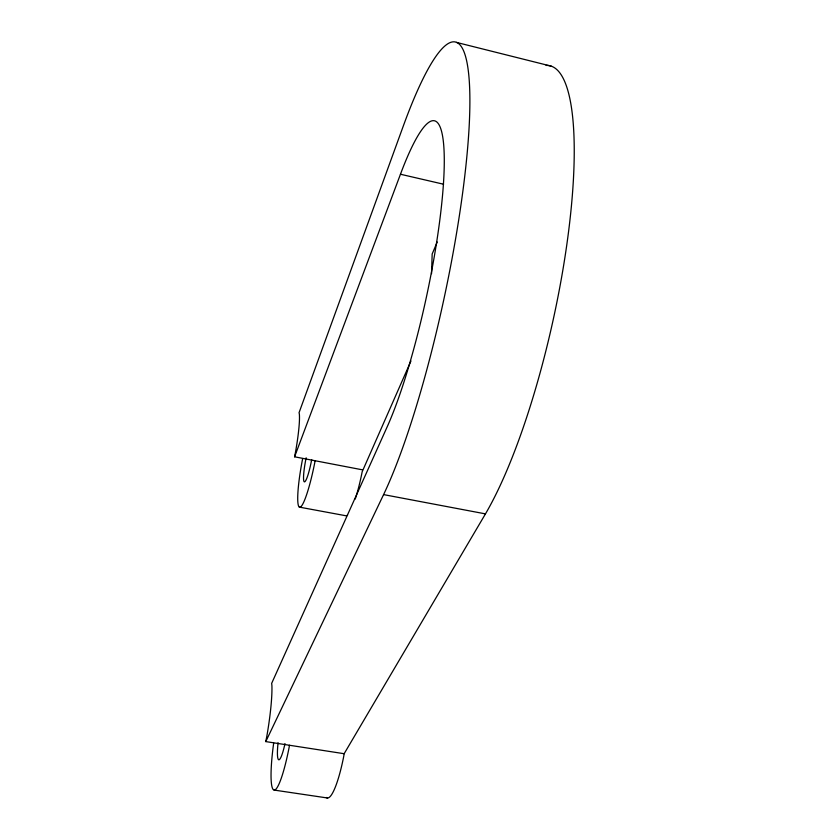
<?xml version="1.0" encoding="UTF-8"?>
<svg xmlns="http://www.w3.org/2000/svg" width="840" height="840" viewBox="0 0 840 840"><rect width="100%" height="100%" fill="white"/><g stroke="black" fill="none" stroke-linecap="round" stroke-linejoin="round"><path stroke-width="1.26" d="M431.55 273.683L432.159 254.016L437.231 242.015M546.074 65.425A249.48 58.359 -77.5 0 1 567.62 238.822A249.48 58.359 -77.5 0 1 485.468 513.881L344.148 753.711L343.791 756.063A55.367 9.986 -81.1 0 1 326.298 797.454M410.959 361.011L362.166 471.786A47.177 7.801 -79.1 0 1 355.257 499.013M289.454 745.259L289.076 747.621A55.745 8.106 -80.7 0 1 273.913 790.03A55.745 8.106 -80.7 0 1 273.672 743.106M315.074 460.73L314.748 462.704A47.46 6.332 -79 0 1 299.555 507.213A47.46 6.332 -79 0 1 302.663 458.535M362.471 469.833L294.588 456.803L295.439 452.456A47.586 5.691 -79 0 0 299.334 413.879L299.04 412.734L402.948 126.998A252.567 42.861 -77.9 0 1 469.193 125.738A252.567 42.861 -77.9 0 1 383.586 494.603L265.776 741.594L344.148 753.711M265.776 741.594L266.763 736.575A55.913 7.298 -80.5 0 0 271.908 685.566L271.667 683.351L387.156 426.878A173.261 29.18 -77.9 0 0 443.804 177.786A173.261 29.18 -77.9 0 0 400.459 174.237L294.588 456.803M274.207 790.083L327.548 798M299.366 507.119L345.366 515.655A47.177 7.801 -79.1 0 0 347.56 515.067M383.586 494.603L485.468 513.881M400.459 174.237L443.562 184.222M456.456 42.399L551.26 66.171M311.671 459.627A21.683 2.888 -79 0 1 304.374 481.856A21.683 2.888 -79 0 1 306.159 457.79M284.991 743.6A25.473 3.707 -80.7 0 1 278.806 759.791A25.473 3.707 -80.7 0 1 278.072 742.728"/></g></svg>
